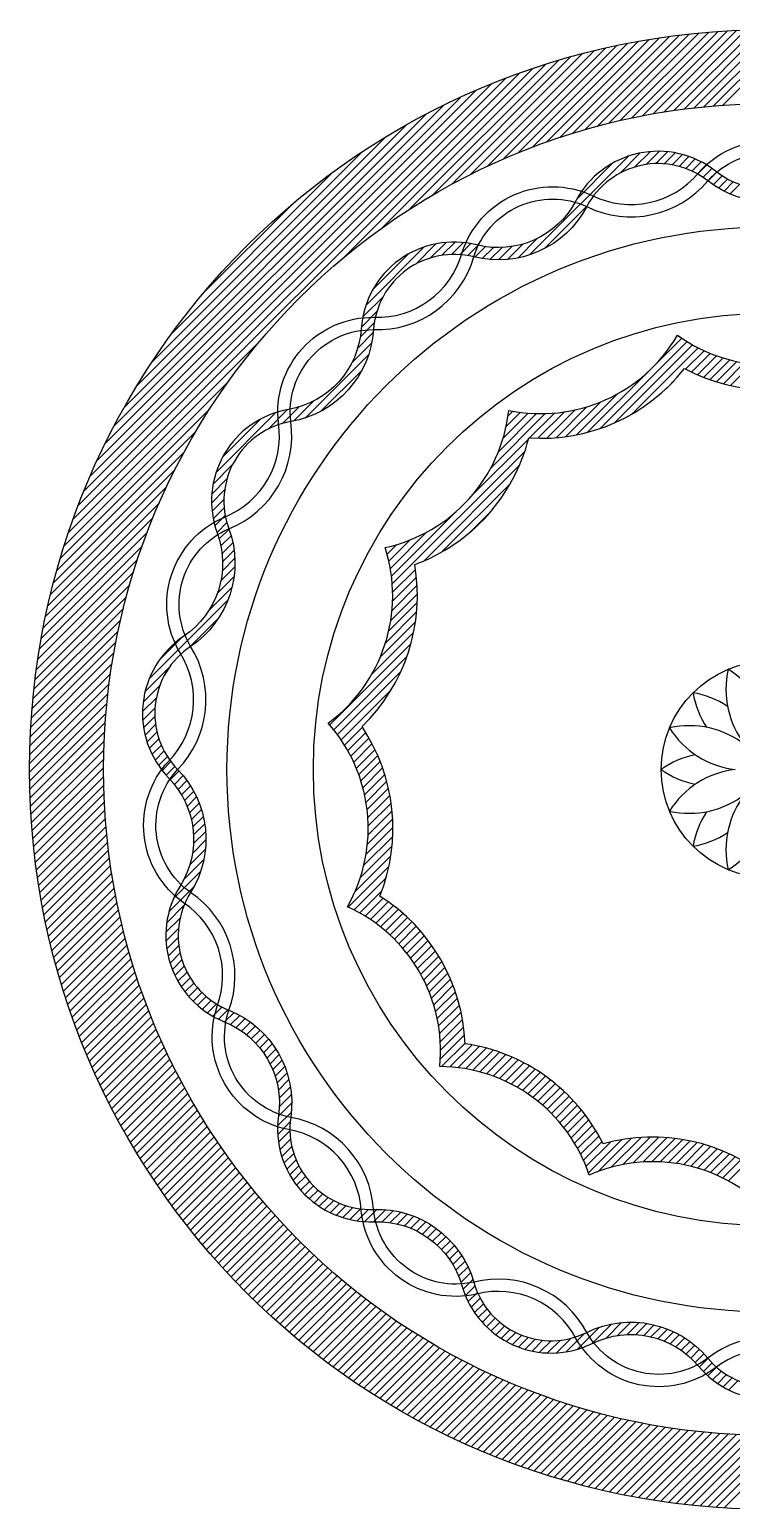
# Model space of a CAD drawing. Extents: x 7835 to 15889, y 64755 to 70755.
# Drawn here: x 7835 to 10679, y 64755 to 70755 of the extents above; entities that cross this region are included whole.
import ezdxf

# ---------------------------------------------------------------- set-up
doc = ezdxf.new("R2010")
doc.units = 0
doc.header["$LTSCALE"] = 10
doc.header["$MEASUREMENT"] = 0
doc.layers.get('0').update_dxf_attribs({"color": 3, "linetype": 'CONTINUOUS'})
for name, color, linetype in [('3', 3, 'CONTINUOUS'), ('4', 4, 'CONTINUOUS'), ('7', 7, 'CONTINUOUS'), ('BH', 3, 'CONTINUOUS')]:
    doc.layers.add(name, color=color, linetype=linetype)

# ---------------------------------------------------------------- blocks, each defined once
blk = doc.blocks.new('*X2')
at = {"color": 0}
for p, q in [((39021.8, 32092.2), (39422.4, 32492.8)), ((39214.3, 32320), (39358.8, 32464.5)), ((39389.1, 32424.1), (39470.6, 32505.6)), ((39449.2, 32448.8), (39511.6, 32511.3)), ((39494.7, 32459), (39548.2, 32512.5)), ((39533.5, 32462.4), (39581.6, 32510.6)), ((39568, 32461.6), (39612.5, 32506.1)), ((39599.4, 32457.6), (39641.3, 32499.5)), ((39628.3, 32451.2), (39668.2, 32491.1)), ((39655.1, 32442.7), (39693.6, 32481.1)), ((39680.1, 32432.3), (39717.5, 32469.6)), ((39703.5, 32420.3), (39740, 32456.8)), ((39725.4, 32406.8), (39761.3, 32442.7)), ((39745.8, 32391.9), (39781.4, 32427.5)), ((39766.2, 32376.9), (39802.2, 32413)), ((39787.7, 32363.1), (39824.4, 32399.7)), ((39810.5, 32350.5), (39847.9, 32387.9)), ((39834.5, 32339.2), (39873, 32377.6)), ((39083, 32118), (39254.7, 32289.7)), ((38359.1, 31889.1), (38594.1, 32124.1)), ((38560.4, 32055), (38642.4, 32137.1)), ((38621, 32080.2), (38683.6, 32142.9)), ((38666.6, 32090.5), (38720.3, 32144.2)), ((38705.5, 32094.1), (38753.7, 32142.3)), ((38740.1, 32093.3), (38784.6, 32137.8)), ((38771.6, 32089.4), (38813.5, 32131.4)), ((38800.6, 32083.1), (38843.2, 32125.7)), ((38830, 32077.1), (38875.3, 32122.4)), ((38861.5, 32073.3), (38910.4, 32122.2)), ((38895.5, 32071.9), (38949.7, 32126.1)), ((38932.5, 32073.6), (38995.2, 32136.2)), ((38973.9, 32079.6), (39053.3, 32159)), ((38387.9, 31953.2), (38530, 32095.3)), ((38346.2, 31840.8), (38428.2, 31922.9)), ((38340.4, 31799.6), (38403, 31862.3)), ((38336.1, 31760.1), (38392.7, 31816.6)), ((38325.7, 31714.2), (38388.7, 31777.3)), ((38113.7, 31431.6), (38369.6, 31687.5)), ((38302.1, 31655.3), (38382.5, 31735.7)), ((38175.8, 31458.3), (38342.9, 31625.4)), ((37751.3, 31210.6), (37993.7, 31453)), ((37962.2, 31386.1), (38041.1, 31465)), ((38020.2, 31408.8), (38087, 31475.5)), ((38065.4, 31418.6), (38145.9, 31499.1)), ((37777.5, 31272.1), (37932.3, 31426.9)), ((37739.4, 31163.3), (37818.2, 31242.2)), ((37734.1, 31122.7), (37795.5, 31184.1)), ((37733.2, 31086.3), (37786.1, 31139.3)), ((37735.4, 31053.2), (37783.1, 31101)), ((37740, 31022.5), (37784.3, 31066.7)), ((37746.8, 30993.9), (37788.5, 31035.6)), ((37755.3, 30967.1), (37795.1, 31006.9)), ((37764.1, 30940.5), (37803.8, 30980.2)), ((37771.1, 30912.1), (37812.4, 30953.5)), ((37775.9, 30881.6), (37819.4, 30925.1)), ((37776.8, 30811.8), (37827.5, 30862.5)), ((37778, 30848.4), (37824.6, 30894.9)), ((37757, 30721.3), (37824.6, 30788.9)), ((37770.8, 30770.5), (37827.8, 30827.5)), ((37723.2, 30652.2), (37816.4, 30745.3)), ((37480.4, 30374), (37800, 30693.5)), ((37643.3, 30501.5), (37762.4, 30620.6)), ((37523.3, 30452.2), (37611, 30539.9)), ((37463.8, 30322), (37561.7, 30419.9)), ((37456, 30278.8), (37523.3, 30346.2)), ((37453.3, 30240.8), (37509.5, 30297)), ((37454.2, 30206.4), (37504, 30256.2)), ((37457.8, 30174.6), (37503.5, 30220.3)), ((37463.7, 30145.2), (37506.4, 30187.9)), ((37471.5, 30117.6), (37512, 30158.1)), ((37480.9, 30091.7), (37519.8, 30130.6)), ((37491.9, 30067.3), (37529.6, 30104.9)), ((37504.2, 30044.2), (37541, 30081)), ((37517.8, 30022.5), (37554, 30058.6)), ((37532.7, 30002), (37568.4, 30037.7)), ((37548.8, 29982.8), (37584.2, 30018.2)), ((37565.9, 29964.5), (37601.3, 29999.9)), ((37582.3, 29945.5), (37617.8, 29981.1)), ((37597.4, 29925.3), (37633.2, 29961.1)), ((37611.1, 29903.7), (37647.5, 29940)), ((37623.6, 29880.7), (37660.6, 29917.8)), ((37634.5, 29856.3), (37672.5, 29894.3)), ((37643.9, 29830.3), (37683.1, 29869.5)), ((37651.4, 29802.6), (37692.2, 29843.3)), ((37657, 29772.7), (37699.8, 29815.5)), ((37660, 29740.4), (37705.5, 29786)), ((37655.8, 29665.5), (37710.5, 29720.1)), ((37660, 29705.1), (37709.3, 29754.3)), ((37620.8, 29559.8), (37702.1, 29641.1)), ((37645, 29619.4), (37708.5, 29682.8)), ((37578.9, 29482.6), (37688.9, 29592.6)), ((37560.2, 29428.5), (37661.5, 29529.8)), ((37548.1, 29345.7), (37605.5, 29403.1)), ((37551.4, 29384.3), (37621.3, 29454.2)), ((37548.5, 29310.7), (37599.1, 29361.3)), ((37551.8, 29278.7), (37598, 29324.8)), ((37557.4, 29248.9), (37600.5, 29291.9)), ((37564.9, 29221), (37605.7, 29261.8)), ((37574.1, 29194.9), (37613.2, 29234)), ((37584.8, 29170.2), (37622.6, 29208.1)), ((37596.9, 29147), (37633.8, 29183.9)), ((37610.4, 29125.1), (37646.6, 29161.3)), ((37625.1, 29104.4), (37660.8, 29140.1)), ((37641, 29085), (37676.4, 29120.4)), ((37658, 29066.7), (37693.4, 29102)), ((37676.3, 29049.6), (37711.7, 29085)), ((37695.7, 29033.7), (37731.5, 29069.4)), ((37716.4, 29019), (37752.6, 29055.2)), ((37738.3, 29005.5), (37775.2, 29042.4)), ((37761.5, 28993.4), (37799.3, 29031.2)), ((37786.1, 28982.6), (37824.1, 29020.6)), ((37810.5, 28971.6), (37847.5, 29008.7)), ((37833.4, 28959.2), (37869.7, 28995.6)), ((37854.9, 28945.4), (37890.8, 28981.3)), ((37875.2, 28930.3), (37910.7, 28965.8)), ((37894.2, 28913.9), (37929.5, 28949.3)), ((37911.9, 28896.3), (37947.3, 28931.6)), ((37928.4, 28877.4), (37963.9, 28912.9)), ((37943.6, 28857.3), (37979.4, 28893.1)), ((37957.5, 28835.8), (37993.8, 28872.1)), ((37970.1, 28813), (38007.1, 28850)), ((37981.2, 28788.8), (38019.1, 28826.7)), ((37990.7, 28763), (38029.8, 28802)), ((37998.5, 28735.4), (38039, 28775.9)), ((38004.2, 28705.7), (38046.8, 28748.3)), ((38007.5, 28673.7), (38052.7, 28718.9)), ((38007.9, 28638.7), (38056.7, 28687.5)), ((38004.1, 28599.6), (38058.1, 28653.6)), ((38000.9, 28561), (38056.5, 28616.6)), ((38001.3, 28526.1), (38051.9, 28576.6)), ((38004.6, 28494.1), (38050.8, 28540.2)), ((38010.2, 28464.3), (38053.3, 28507.3)), ((38017.7, 28436.5), (38058.6, 28477.3)), ((38027, 28410.3), (38066.1, 28449.4)), ((38037.7, 28385.7), (38075.6, 28423.5)), ((38049.9, 28362.5), (38086.7, 28399.4)), ((38063.3, 28340.6), (38099.5, 28376.8)), ((38078, 28319.9), (38113.7, 28355.7)), ((38093.9, 28300.5), (38129.4, 28335.9)), ((38111, 28282.2), (38146.4, 28317.6)), ((38129.3, 28265.2), (38164.7, 28300.6)), ((38148.8, 28249.3), (38184.5, 28285)), ((38169.4, 28234.6), (38205.6, 28270.8)), ((38191.3, 28221.1), (38228.2, 28258)), ((38214.5, 28209), (38252.4, 28246.8)), ((38239.2, 28198.2), (38278.3, 28237.4)), ((38265.3, 28189), (38306.1, 28229.9)), ((38293.2, 28181.5), (38336.2, 28224.6)), ((38322.9, 28176), (38369.1, 28222.1)), ((38355, 28172.7), (38404.9, 28222.6)), ((38389.9, 28172.2), (38438.9, 28221.2)), ((38425.1, 28172), (38470.3, 28217.3)), ((38457.2, 28168.7), (38499.8, 28211.4)), ((38486.8, 28163.1), (38527.5, 28203.7)), ((38514.5, 28155.4), (38553.6, 28194.5)), ((38540.4, 28145.9), (38578.3, 28183.8)), ((38564.7, 28134.8), (38601.7, 28171.8)), ((38587.5, 28122.3), (38623.8, 28158.6)), ((38609, 28108.4), (38644.8, 28144.3)), ((38629.1, 28093.3), (38664.7, 28128.8)), ((38648.1, 28076.8), (38683.4, 28112.2)), ((38665.7, 28059.1), (38701.1, 28094.5)), ((38682.1, 28040.2), (38717.7, 28075.7)), ((38697.3, 28020), (38733.1, 28055.8)), ((38711.1, 27998.5), (38747.5, 28034.8)), ((38723.6, 27975.6), (38760.6, 28012.6)), ((38734.6, 27951.2), (38772.6, 27989.2)), ((38744, 27925.3), (38783.2, 27964.4)), ((38752.3, 27898.2), (38792.4, 27938.3)), ((38761.9, 27872.4), (38800.7, 27911.2)), ((38772.9, 27848.1), (38810.5, 27885.7)), ((38785.4, 27825.2), (38822.1, 27861.9)), ((38799.1, 27803.6), (38835.2, 27839.7)), ((38814.1, 27783.2), (38849.7, 27818.9)), ((38830.3, 27764), (38865.7, 27799.5)), ((38847.6, 27746), (38883, 27781.4)), ((38866.2, 27729.2), (38901.6, 27764.7)), ((38885.9, 27713.6), (38921.7, 27749.4)), ((38906.8, 27699.2), (38943.1, 27735.5)), ((38929, 27686), (38966.1, 27723.1)), ((39216.3, 27655.1), (39305.6, 27744.4)), ((39273.9, 27677.3), (39353.6, 27757.1)), ((39332.2, 27700.3), (39395.1, 27763.1)), ((39377.9, 27710.6), (39432.2, 27764.9)), ((39417.2, 27714.6), (39466.2, 27763.6)), ((39452.4, 27714.4), (39497.7, 27759.7)), ((39484.5, 27711.2), (39527.2, 27753.9)), ((39514.2, 27705.6), (39554.9, 27746.2)), ((39541.9, 27697.9), (39581, 27737)), ((39567.8, 27688.4), (39605.8, 27726.4)), ((38952.5, 27674.2), (38990.6, 27712.3)), ((38977.5, 27663.8), (39016.9, 27703.2)), ((39004, 27654.9), (39045.3, 27696.2)), ((39032.2, 27647.8), (39075.9, 27691.5)), ((39062.5, 27642.7), (39109.5, 27689.7)), ((39095.2, 27640), (39147, 27691.9)), ((39130.8, 27640.3), (39190.3, 27699.8)), ((39170.5, 27644.6), (39244.7, 27718.9)), ((39592.1, 27677.4), (39629.2, 27714.4)), ((39615, 27664.9), (39651.3, 27701.2)), ((39636.5, 27651), (39672.3, 27686.9)), ((39656.7, 27635.9), (39692.2, 27671.4)), ((39675.6, 27619.4), (39711, 27654.8)), ((39693.3, 27601.8), (39728.7, 27637.1)), ((39709.8, 27582.9), (39745.3, 27618.4)), ((39726.7, 27564.5), (39762, 27599.8)), ((39744.8, 27547.2), (39780.2, 27582.6)), ((39764, 27531.1), (39799.7, 27566.8)), ((39784.5, 27516.2), (39820.6, 27552.3)), ((39806.2, 27502.6), (39843, 27539.3)), ((39829.2, 27490.2), (39866.9, 27527.9))]:
    blk.add_line(p, q, dxfattribs=at)
blk = doc.blocks.new('*X4')
at = {"color": 0}
for p, q in [((39479.6, 32656), (39824.5, 33000.9)), ((39523.1, 32664.1), (39861.8, 33002.8)), ((39565.6, 32671.3), (39898.5, 33004.2)), ((39607.4, 32677.7), (39934.8, 33005.2)), ((39648.4, 32683.4), (39970.7, 33005.7)), ((39688.7, 32688.3), (40006.1, 33005.8)), ((39728.2, 32692.5), (40041.2, 33005.5)), ((39767.2, 32696.1), (40075.8, 33004.7)), ((39805.5, 32699.1), (40110, 33003.6)), ((38914.6, 32480), (39375.7, 32941.1)), ((38975.8, 32505.8), (39420.1, 32950.1)), ((39034.2, 32528.8), (39463.6, 32958.3)), ((39090.2, 32549.5), (39506.4, 32965.6)), ((39144.1, 32568), (39548.4, 32972.3)), ((39196.2, 32584.7), (39589.7, 32978.2)), ((39246.6, 32599.8), (39630.3, 32983.5)), ((39295.6, 32613.5), (39670.3, 32988.1)), ((39343.3, 32625.8), (39709.7, 32992.1)), ((39389.8, 32637), (39748.5, 32995.6)), ((39435.2, 32647), (39786.7, 32998.5)), ((38533.6, 32275.7), (39138.7, 32880.8)), ((38625.7, 32332.4), (39188.4, 32895.2)), ((38707.1, 32378.5), (39236.9, 32908.3)), ((38781.2, 32417.3), (39284.2, 32920.2)), ((38850, 32450.7), (39330.4, 32931.1)), ((37172.5, 31020.7), (38980.8, 32828.9)), ((38267.4, 32080.2), (39035, 32847.9)), ((38423.2, 32200.7), (39087.6, 32865.1)), ((37193.4, 31076.9), (38924.6, 32808.1)), ((37216.4, 31135.3), (38866.2, 32785.1)), ((37241.9, 31196.1), (38805.3, 32759.6)), ((37270.4, 31260), (38741.5, 32731.1)), ((37302.4, 31327.4), (38674.1, 32699)), ((37338.8, 31399.1), (38602.3, 32662.6)), ((37380.9, 31476.6), (38524.9, 32620.6)), ((37430.6, 31561.6), (38439.8, 32570.9)), ((37491.5, 31657.9), (38343.6, 32509.9)), ((37571.7, 31773.4), (38228, 32429.8)), ((37699.7, 31936.8), (38064.7, 32301.7)), ((37153.6, 30966.4), (37921.2, 31734)), ((37136.4, 30913.8), (37800.8, 31578.2)), ((37120.6, 30862.7), (37725.7, 31467.9)), ((37106.3, 30813), (37669, 31375.8)), ((37093.2, 30764.6), (37622.9, 31294.3)), ((37081.2, 30717.3), (37584.2, 31220.2)), ((37070.3, 30671), (37550.7, 31151.4)), ((37060.4, 30625.7), (37521.5, 31086.8)), ((37051.4, 30581.3), (37495.6, 31025.6)), ((37043.2, 30537.8), (37472.6, 30967.2)), ((37035.8, 30495.1), (37452, 30911.3)), ((37029.2, 30453.1), (37433.4, 30857.3)), ((37023.2, 30411.8), (37416.7, 30805.3)), ((37018, 30371.2), (37401.6, 30754.8)), ((37013.3, 30331.2), (37388, 30705.8)), ((37005.8, 30253), (37364.5, 30611.6)), ((37009.3, 30291.8), (37375.6, 30658.1)), ((37002.9, 30214.7), (37354.4, 30566.2)), ((37000.5, 30176.9), (37345.4, 30521.8)), ((36997.2, 30102.9), (37330.1, 30435.8)), ((36998.6, 30139.7), (37337.3, 30478.4)), ((36996.3, 30066.6), (37323.7, 30394.1)), ((36995.7, 30030.7), (37318.1, 30353.1)), ((36995.7, 29995.3), (37313.1, 30312.8)), ((36996, 29960.3), (37308.9, 30273.2)), ((36996.7, 29925.6), (37305.3, 30234.3)), ((36997.8, 29891.4), (37302.3, 30195.9)), ((36999.3, 29857.5), (37299.9, 30158.2)), ((37001.2, 29824), (37298.1, 30121)), ((37003.4, 29790.9), (37296.8, 30084.3)), ((37005.9, 29758), (37296, 30048.1)), ((37008.8, 29725.6), (37295.6, 30012.4)), ((37012, 29693.4), (37295.8, 29977.2)), ((37015.5, 29661.5), (37296.4, 29942.5)), ((37019.3, 29630), (37297.4, 29908.1)), ((37023.4, 29598.8), (37298.8, 29874.2)), ((37027.8, 29567.8), (37300.7, 29840.7)), ((37032.5, 29537.1), (37302.9, 29807.6)), ((37037.4, 29506.8), (37305.5, 29774.8)), ((37042.7, 29476.6), (37308.5, 29742.5)), ((37048.2, 29446.8), (37311.8, 29710.4)), ((37054, 29417.2), (37315.5, 29678.8)), ((37060, 29387.9), (37319.5, 29647.4)), ((37066.2, 29358.8), (37323.9, 29616.4)), ((37072.8, 29329.9), (37328.5, 29585.7)), ((37079.5, 29301.3), (37333.5, 29555.3)), ((37086.5, 29273), (37338.8, 29525.2)), ((37093.7, 29244.9), (37344.3, 29495.4)), ((37101.2, 29217), (37350.2, 29465.9)), ((37108.9, 29189.3), (37356.3, 29436.7)), ((37116.8, 29161.8), (37362.7, 29407.8)), ((37124.9, 29134.6), (37369.4, 29379.1)), ((37133.3, 29107.6), (37376.3, 29350.7)), ((37141.8, 29080.8), (37383.5, 29322.5)), ((37150.6, 29054.2), (37391, 29294.6)), ((37159.5, 29027.8), (37398.7, 29267)), ((37168.7, 29001.6), (37406.6, 29239.6)), ((37178.1, 28975.6), (37414.8, 29212.4)), ((37187.6, 28949.8), (37423.3, 29185.5)), ((37197.4, 28924.2), (37431.9, 29158.8)), ((37207.3, 28898.8), (37440.8, 29132.3)), ((37217.5, 28873.6), (37450, 29106.1)), ((37227.8, 28848.6), (37459.3, 29080.1)), ((37238.3, 28823.8), (37468.9, 29054.3)), ((37249, 28799.1), (37478.6, 29028.7)), ((37259.9, 28774.6), (37488.6, 29003.4)), ((37271, 28750.3), (37498.8, 28978.2)), ((37282.2, 28726.2), (37509.2, 28953.3)), ((37293.6, 28702.3), (37519.9, 28928.5)), ((37305.2, 28678.5), (37530.7, 28904)), ((37317, 28654.9), (37541.7, 28879.7)), ((37328.9, 28631.5), (37552.9, 28855.5)), ((37341, 28608.3), (37564.3, 28831.6)), ((37353.3, 28585.2), (37576, 28807.8)), ((37365.8, 28562.3), (37587.8, 28784.3)), ((37378.4, 28539.5), (37599.8, 28760.9)), ((37391.2, 28517), (37611.9, 28737.7)), ((37404.1, 28494.5), (37624.3, 28714.8)), ((37417.2, 28472.3), (37636.9, 28692)), ((37430.5, 28450.2), (37649.6, 28669.3)), ((37443.9, 28428.3), (37662.5, 28646.9)), ((37457.5, 28406.5), (37675.6, 28624.7)), ((37471.2, 28384.9), (37688.9, 28602.6)), ((37485.1, 28363.5), (37702.4, 28580.7)), ((37499.2, 28342.2), (37716, 28559)), ((37513.4, 28321), (37729.8, 28537.4)), ((37527.8, 28300), (37743.8, 28516.1)), ((37542.3, 28279.2), (37758, 28494.9)), ((37557, 28258.5), (37772.3, 28473.9)), ((37571.8, 28238), (37786.8, 28453)), ((37586.8, 28217.6), (37801.5, 28432.3)), ((37601.9, 28197.4), (37816.4, 28411.8)), ((37617.2, 28177.4), (37831.4, 28391.5)), ((37632.7, 28157.4), (37846.6, 28371.3)), ((37648.3, 28137.7), (37861.9, 28351.3)), ((37664, 28118.1), (37877.4, 28331.5)), ((37679.9, 28098.6), (37893.1, 28311.8)), ((37696, 28079.3), (37909, 28292.3)), ((37712.1, 28060.1), (37925, 28273)), ((37728.5, 28041.1), (37941.2, 28253.9)), ((37745, 28022.3), (37957.6, 28234.9)), ((37761.6, 28003.5), (37974.1, 28216)), ((37778.4, 27985), (37990.8, 28197.3)), ((37795.3, 27966.5), (38007.6, 28178.8)), ((37812.4, 27948.3), (38024.6, 28160.5)), ((37829.6, 27930.1), (38041.8, 28142.3)), ((37847, 27912.2), (38059.2, 28124.3)), ((37864.5, 27894.3), (38076.7, 28106.5)), ((37882.2, 27876.6), (38094.3, 28088.8)), ((37900, 27859.1), (38112.2, 28071.2)), ((37918, 27841.7), (38130.2, 28053.9)), ((37936.1, 27824.5), (38148.3, 28036.7)), ((37954.3, 27807.4), (38166.6, 28019.7)), ((37972.8, 27790.4), (38185.1, 28002.8)), ((37991.3, 27773.6), (38203.8, 27986.1)), ((38010, 27757), (38222.6, 27969.6)), ((38028.9, 27740.5), (38241.6, 27953.2)), ((38047.9, 27724.1), (38260.7, 27937)), ((38067, 27707.9), (38280, 27920.9)), ((38086.3, 27691.8), (38299.5, 27905)), ((38105.8, 27675.9), (38319.2, 27889.3)), ((38125.3, 27660.2), (38339, 27873.8)), ((38145.1, 27644.6), (38359, 27858.4)), ((38165, 27629.1), (38379.1, 27843.2)), ((38185, 27613.8), (38399.4, 27828.2)), ((38205.2, 27598.6), (38419.9, 27813.3)), ((38225.6, 27583.6), (38440.6, 27798.6)), ((38246.1, 27568.8), (38461.4, 27784.1)), ((38266.8, 27554.1), (38482.4, 27769.7)), ((38287.6, 27539.5), (38503.6, 27755.5)), ((38308.5, 27525.1), (38524.9, 27741.5)), ((38329.6, 27510.9), (38546.4, 27727.7)), ((38350.9, 27496.8), (38568.1, 27714)), ((38372.4, 27482.9), (38590, 27700.6)), ((38394, 27469.2), (38612.1, 27687.3)), ((38415.7, 27455.5), (38634.3, 27674.1)), ((38437.6, 27442.1), (38656.7, 27661.2)), ((38459.7, 27428.8), (38679.3, 27648.4)), ((38481.9, 27415.7), (38702.1, 27635.9)), ((38504.3, 27402.7), (38725, 27623.5)), ((38526.9, 27389.9), (38748.2, 27611.3)), ((38549.6, 27377.3), (38771.5, 27599.2)), ((38572.5, 27364.8), (38795.1, 27587.4)), ((38595.5, 27352.6), (38818.8, 27575.8)), ((38618.8, 27340.4), (38842.7, 27564.3)), ((38642.2, 27328.5), (38866.8, 27553.1)), ((38665.7, 27316.7), (38891.1, 27542.1)), ((38689.5, 27305.1), (38915.6, 27531.2)), ((38713.4, 27293.6), (38940.3, 27520.6)), ((38737.5, 27282.4), (38965.3, 27510.1)), ((38761.8, 27271.3), (38990.4, 27499.9)), ((38786.2, 27260.4), (39015.7, 27489.9)), ((38810.9, 27249.7), (39041.3, 27480.1)), ((38835.7, 27239.1), (39067.1, 27470.5)), ((38860.7, 27228.8), (39093, 27461.1)), ((38885.9, 27218.6), (39119.3, 27452)), ((38911.3, 27208.6), (39145.7, 27443.1)), ((38936.8, 27198.9), (39172.4, 27434.4)), ((38962.6, 27189.3), (39199.3, 27425.9)), ((38988.6, 27179.9), (39226.4, 27417.7)), ((39014.7, 27170.7), (39253.8, 27409.7)), ((39041.1, 27161.7), (39281.4, 27402)), ((39067.7, 27152.9), (39309.3, 27394.5)), ((39094.5, 27144.4), (39337.4, 27387.3)), ((39121.5, 27136), (39365.8, 27380.3)), ((39148.7, 27127.8), (39394.4, 27373.6)), ((39176.1, 27119.9), (39423.3, 27367.2)), ((39203.7, 27112.2), (39452.5, 27361)), ((39231.6, 27104.7), (39482, 27355.1)), ((39259.7, 27097.5), (39511.8, 27349.5)), ((39288, 27090.4), (39541.8, 27344.2)), ((39316.6, 27083.7), (39572.2, 27339.2)), ((39345.4, 27077.1), (39602.8, 27334.5)), ((39374.5, 27070.8), (39633.8, 27330.2)), ((39403.8, 27064.8), (39665.1, 27326.1)), ((39433.3, 27059), (39696.8, 27322.4)), ((39463.2, 27053.4), (39728.8, 27319)), ((39493.2, 27048.2), (39761.1, 27316)), ((39523.6, 27043.2), (39793.8, 27313.4)), ((39554.2, 27038.5), (39826.9, 27311.1)), ((39585.2, 27034), (39860.3, 27309.2)), ((39616.4, 27029.9), (39894.2, 27307.7)), ((39647.9, 27026), (39928.5, 27306.6)), ((39679.7, 27022.5), (39963.2, 27306)), ((39711.8, 27019.3), (39998.4, 27305.8)), ((39744.3, 27016.4), (40034, 27306.1)), ((39777.1, 27013.8), (40070.1, 27306.8)), ((39810.2, 27011.5), (40106.7, 27308.1))]:
    blk.add_line(p, q, dxfattribs=at)
blk = doc.blocks.new('*X3')
at = {"color": 0}
for p, q in [((39308.3, 31388.7), (39660.2, 31740.6)), ((39536, 31651.8), (39638.7, 31754.5)), ((39366.3, 31411.4), (39682.5, 31727.5)), ((39437.9, 31447.6), (39705.5, 31715.2)), ((39654.6, 31629), (39729.4, 31703.7)), ((39678.3, 31617.2), (39754.1, 31693.1)), ((39702.6, 31606.2), (39779.7, 31683.3)), ((39257.5, 31373.3), (39505.5, 31621.3)), ((39727.7, 31596), (39806.2, 31674.5)), ((39753.6, 31586.5), (39833.7, 31666.6)), ((39780.3, 31577.8), (39862.3, 31659.8)), ((39807.8, 31570), (39892, 31654.2)), ((39836.3, 31563.1), (39923.1, 31649.9)), ((39575.1, 31549.4), (39607.9, 31582.2)), ((39211.6, 31362.7), (39376.9, 31528)), ((38864.8, 31228.1), (39085.6, 31448.9)), ((38895.8, 31294.4), (39050.3, 31448.9)), ((38914.7, 31348.6), (39016.7, 31450.7)), ((38926.9, 31396.2), (38984.7, 31454.1)), ((38934.7, 31439.4), (38954.2, 31458.8)), ((39022.2, 31350), (39123.1, 31451)), ((39056.2, 31348.7), (39163.2, 31455.7)), ((39091.8, 31349), (39206.6, 31463.8)), ((39129.3, 31351.2), (39254.6, 31476.4)), ((39169.1, 31355.6), (39309.4, 31495.8)), ((38788.2, 31116.1), (39017.6, 31345.5)), ((38465.5, 30758), (39002.6, 31295.1)), ((38594.9, 30852.1), (38980.5, 31237.7)), ((38665.3, 30887.1), (38945.5, 31167.4)), ((38462.3, 30790.2), (38716.5, 31044.4)), ((38784.6, 30971), (38861.6, 31048.1)), ((38457.7, 30820.9), (38604.6, 30967.8)), ((38444.8, 30878.8), (38484, 30918)), ((38451.8, 30850.4), (38538.2, 30936.8)), ((38466.9, 30688.7), (38563.5, 30785.3)), ((38467.1, 30724.3), (38559.6, 30816.8)), ((38464.5, 30651), (38566.1, 30752.5)), ((38450.9, 30566.6), (38566.7, 30682.5)), ((38459.4, 30610.5), (38567.2, 30718.3)), ((38417.2, 30462.2), (38559.7, 30604.7)), ((38437.7, 30518.1), (38564.3, 30644.7)), ((38382.6, 30392.3), (38552.2, 30561.9)), ((38212.1, 30186.4), (38541.1, 30515.4)), ((38228.1, 30167.1), (38525, 30464)), ((38243.5, 30147.1), (38501.2, 30404.9)), ((38258.1, 30126.4), (38462.4, 30330.7)), ((38272, 30104.9), (38344.4, 30177.3)), ((38285.2, 30082.7), (38358.2, 30155.7)), ((38297.5, 30059.8), (38371.3, 30133.5)), ((38309.1, 30036), (38383.8, 30110.7)), ((38319.9, 30011.4), (38395.6, 30087.1)), ((38329.7, 29985.9), (38406.7, 30062.8)), ((38338.7, 29959.5), (38417, 30037.8)), ((38346.6, 29932), (38426.6, 30012)), ((38353.5, 29903.6), (38435.3, 29985.4)), ((38359.2, 29873.9), (38443.2, 29957.9)), ((38363.7, 29843), (38450.2, 29929.5)), ((38366.7, 29810.7), (38456.1, 29900.2)), ((38367.6, 29740.9), (38464.8, 29838.1)), ((38368.1, 29776.7), (38461, 29869.7)), ((38359.4, 29662), (38468.1, 29770.7)), ((38364.9, 29702.8), (38467.2, 29805.1)), ((38350.4, 29617.6), (38467.4, 29734.6)), ((38314.7, 29511.2), (38459.7, 29656.3)), ((38336.4, 29568.3), (38464.7, 29696.6)), ((38287, 29448.1), (38451.9, 29613)), ((38310.8, 29436.6), (38440.2, 29566)), ((38333.8, 29424.3), (38423.4, 29513.8)), ((38356.1, 29411.2), (38428.5, 29483.6)), ((38377.6, 29397.4), (38449.5, 29469.3)), ((38398.4, 29382.8), (38469.9, 29454.3)), ((38418.5, 29367.5), (38489.6, 29438.7)), ((38437.9, 29351.6), (38508.8, 29422.4)), ((38456.5, 29334.9), (38527.3, 29405.6)), ((38474.5, 29317.5), (38545.2, 29388.2)), ((38491.8, 29299.4), (38562.6, 29370.2)), ((38508.4, 29280.7), (38579.3, 29351.6)), ((38524.3, 29261.2), (38595.5, 29332.4)), ((38539.5, 29241.1), (38611, 29312.6)), ((38554, 29220.2), (38626, 29292.1)), ((38567.8, 29198.6), (38640.3, 29271.1)), ((38580.8, 29176.2), (38653.9, 29249.4)), ((38593, 29153.1), (38666.9, 29227.1)), ((38604.4, 29129.2), (38679.3, 29204)), ((38615, 29104.4), (38690.9, 29180.3)), ((38624.7, 29078.7), (38701.9, 29155.9)), ((38633.4, 29052.1), (38712.1, 29130.8)), ((38641.1, 29024.5), (38721.5, 29104.8)), ((38647.8, 28995.8), (38730, 29078)), ((38653.3, 28965.9), (38737.7, 29050.4)), ((38657.4, 28934.7), (38744.5, 29021.8)), ((38660.1, 28902.1), (38750.3, 28992.2)), ((38660.3, 28831.5), (38758.4, 28929.6)), ((38661.2, 28867.8), (38754.9, 28961.5)), ((38665.4, 28801.3), (38760.5, 28896.4)), ((38699.3, 28799.8), (38788.7, 28889.2)), ((38731.6, 28796.8), (38818.1, 28883.2)), ((38762.5, 28792.3), (38846.4, 28876.2)), ((38792.1, 28786.6), (38873.9, 28868.3)), ((38820.6, 28779.6), (38900.5, 28859.5)), ((38847.9, 28771.7), (38926.2, 28850)), ((38874.3, 28762.7), (38951.2, 28839.6)), ((38899.8, 28752.8), (38975.5, 28828.5)), ((38924.4, 28742), (38999, 28816.7)), ((38948.1, 28730.4), (39021.9, 28804.2)), ((38971.1, 28718), (39044.1, 28791)), ((38993.3, 28704.9), (39065.6, 28777.2)), ((39014.7, 28690.9), (39086.5, 28762.8)), ((39035.4, 28676.3), (39106.8, 28747.7)), ((39055.4, 28660.9), (39126.5, 28732)), ((39074.7, 28644.9), (39145.5, 28715.7)), ((39093.3, 28628.1), (39164, 28698.8)), ((39111.2, 28610.6), (39181.9, 28681.4)), ((39128.4, 28592.5), (39199.2, 28663.3)), ((39144.9, 28573.7), (39215.8, 28644.6)), ((39160.7, 28554.1), (39231.9, 28625.3)), ((39175.9, 28533.9), (39247.4, 28605.4)), ((39190.3, 28512.9), (39262.2, 28584.9)), ((39203.9, 28491.2), (39276.5, 28563.8)), ((39216.8, 28468.8), (39290.1, 28542)), ((39229, 28445.6), (39303, 28519.6)), ((39260.3, 28370.9), (39394, 28504.6)), ((39301.5, 28376.7), (39435.4, 28510.6)), ((39353.3, 28393.2), (39474.3, 28514.1)), ((39399.4, 28403.9), (39511.1, 28515.6)), ((39441.5, 28410.6), (39546.1, 28515.2)), ((39480.6, 28414.3), (39579.6, 28513.4)), ((39517.2, 28415.6), (39611.7, 28510.1)), ((39551.9, 28414.9), (39642.6, 28505.7)), ((39584.8, 28412.5), (39672.4, 28500.1)), ((39240.3, 28421.5), (39315.3, 28496.5)), ((39250.7, 28396.6), (39349.5, 28495.4)), ((39616.2, 28408.6), (39701.2, 28493.5)), ((39646.3, 28403.4), (39729, 28486)), ((39675.3, 28396.9), (39755.9, 28477.6)), ((39703.1, 28389.4), (39782, 28468.3)), ((39729.9, 28380.8), (39807.3, 28458.3)), ((39755.7, 28371.3), (39831.9, 28447.5)), ((39780.6, 28360.9), (39855.7, 28435.9)), ((39804.7, 28349.6), (39878.8, 28423.7)), ((39828, 28337.5), (39901.3, 28410.8))]:
    blk.add_line(p, q, dxfattribs=at)

msp = doc.modelspace()

# ---------------------------------------------------------------- linework, layer by layer
at = {"layer": '3'}
for points in [[(11054.6, 70180.9, -0.346208), (10614.7, 70180.9, 0.468354), (10048.8, 70060.6, -0.346208), (9647, 69881.7, 0.468354), (9178.9, 69541.6, -0.346208), (8884.5, 69214.7, 0.468354), (8595.3, 68713.7, -0.346208), (8459.3, 68295.3, 0.468354), (8398.8, 67719.9, -0.346208), (8444.8, 67282.4, 0.468354), (8623.6, 66732.2, -0.346208), (8843.6, 66351.2, 0.468354), (9230.7, 65921.3, -0.346208), (9586.6, 65662.7, 0.468354), (10115.1, 65427.4, -0.346208), (10545.4, 65335.9, 0.468354), (11124, 65335.9, -0.346208)], [(11055.2, 65328.2, 0.347258), (10614.2, 65328.2, -0.452219), (10049.1, 65448.3, 0.347258), (9646.3, 65627.7, -0.452219), (9178.9, 65967.2, 0.347258), (8883.9, 66294.9, -0.452219), (8595, 66795.2, 0.347258), (8458.8, 67214.6, -0.452219), (8398.4, 67789.1, 0.347258), (8444.5, 68227.7, -0.452219), (8623, 68777.1, 0.347258), (8843.5, 69159, -0.452219), (9230, 69588.3, 0.347258), (9586.8, 69847.5, -0.452219), (10114.5, 70082.5, 0.347258), (10545.8, 70174.1, -0.452219), (11123.5, 70174.1, 0.347258)], [(11085.6, 70141.6, -0.346208), (10583.8, 70141.6, 0.468354), (10093.1, 70037.3, -0.346208), (9634.7, 69833.2, 0.468354), (9228.8, 69538.3, -0.346208), (8893.1, 69165.5, 0.468354), (8642.2, 68730.9, -0.346208), (8487.1, 68253.8, 0.468354), (8434.7, 67754.8, -0.346208), (8487.1, 67255.8, 0.468354), (8642.2, 66778.6, -0.346208), (8893.1, 66344.1, 0.468354), (9228.8, 65971.2, -0.346208), (9634.7, 65676.3, 0.468354), (10093.1, 65472.2, -0.346208), (10583.8, 65367.9, 0.468354), (11085.6, 65367.9, -0.346208)], [(11085.6, 65367.9, 0.346208), (10583.8, 65367.9, -0.451023), (10093.1, 65472.2, 0.346208), (9634.7, 65676.3, -0.451023), (9228.8, 65971.2, 0.346208), (8893.1, 66344.1, -0.451023), (8642.2, 66778.6, 0.346208), (8487.1, 67255.8, -0.451023), (8434.7, 67754.8, 0.346208), (8487.1, 68253.8, -0.451023), (8642.2, 68730.9, 0.346208), (8893.1, 69165.5, -0.451023), (9228.8, 69538.3, 0.346208), (9634.7, 69833.2, -0.451023), (10093.1, 70037.3, 0.346208), (10583.8, 70141.6, -0.451023), (11085.6, 70141.6, 0.346208)], [(10663.6, 68010.8, 0.10456), (10523.6, 68065.9, 0.10456), (10578.7, 67925.8, 0.227855)], [(10532.7, 67814.8, 0.10456), (10394.7, 67754.8, 0.10456), (10532.7, 67694.7, 0.227855)], [(10578.7, 67583.7, 0.10456), (10523.6, 67443.6, 0.10456), (10663.6, 67498.8, 0.227855)]]:
    msp.add_lwpolyline(points, format="xyb", dxfattribs=at)
for points in [[(12172.4, 66550.3, 0.322428), (11566.8, 66110.4, 0.322428), (10834.7, 65954.8, 0.322428), (10102.6, 66110.4, 0.322428), (9497, 66550.3, 0.322428), (9122.8, 67198.5, 0.322428), (9044.6, 67942.9, 0.322428), (9275.9, 68654.8, 0.322428), (9776.7, 69211, 0.322428), (10460.5, 69515.4, 0.322428), (11208.9, 69515.4, 0.322428), (11892.7, 69211, 0.322428), (12393.5, 68654.8, 0.322428), (12624.8, 67942.9, 0.322428), (12546.6, 67198.5, 0.322428)], [(12069.7, 66642.8, 0.247534), (11510.6, 66236.6, 0.247534), (10834.7, 66092.9, 0.247534), (10158.8, 66236.6, 0.247534), (9599.7, 66642.8, 0.247534), (9254.2, 67241.2, 0.247534), (9182, 67928.5, 0.247534), (9395.5, 68585.7, 0.247534), (9857.9, 69099.2, 0.247534), (10489.2, 69380.3, 0.247534), (11180.2, 69380.3, 0.247534), (11811.5, 69099.2, 0.247534), (12273.9, 68585.7, 0.247534), (12487.4, 67928.5, 0.247534), (12415.2, 67241.2, 0.247534)], [(10735.7, 67655.8, 0.227855), (10666.3, 67348.3, 0.227855), (10834.7, 67614.8, 0.227855), (11003.1, 67348.3, 0.227855), (10933.7, 67655.8, 0.227855), (11241.2, 67586.4, 0.227855), (10974.7, 67754.8, 0.227855), (11241.2, 67923.1, 0.227855), (10933.7, 67853.8, 0.227855), (11003.1, 68161.3, 0.227855), (10834.7, 67894.8, 0.227855), (10666.3, 68161.3, 0.227855), (10735.7, 67853.8, 0.227855), (10428.2, 67923.1, 0.227855), (10694.7, 67754.8, 0.227855), (10428.2, 67586.4, 0.227855)]]:
    msp.add_lwpolyline(points, format="xyb", close=True, dxfattribs=at)
at = {"layer": '4'}
msp.add_circle((10834.7, 67754.8), 3000, dxfattribs=at)
at = {"layer": '7'}
for radius in [2700, 2200, 1850, 440]:
    msp.add_circle((10834.7, 67754.8), radius, dxfattribs=at)

# ---------------------------------------------------------------- block references
at = {"layer": 'BH'}
for name in ['*X4', '*X2', '*X3']:
    msp.add_blockref(name, (-29160.9, 37749), dxfattribs=at)

doc.saveas('drawing.dxf')
